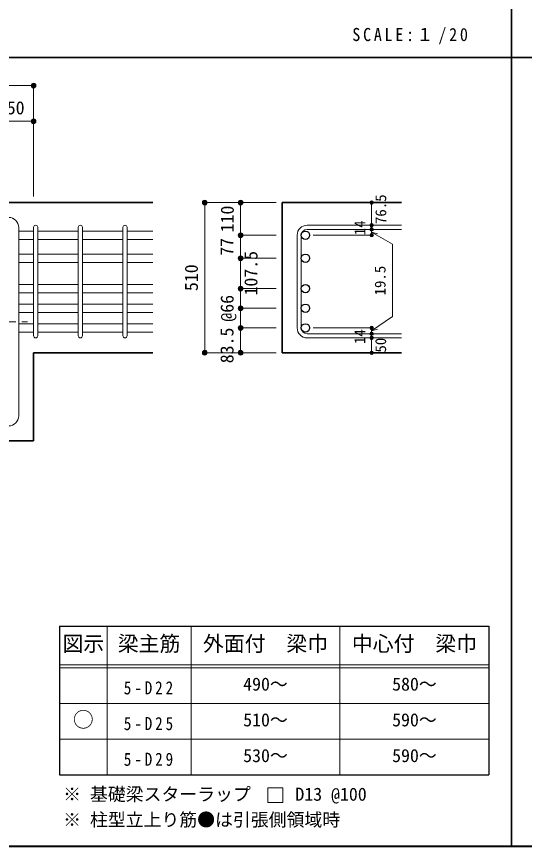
# Model space of a CAD drawing. Units: millimetres at full size, sheet at 1:20; details may follow other scales. Extents: x -3982 to 3969, y -2797 to 2801.
# Drawn here: x -2411 to -706, y -2797 to -10 of the extents above; entities that cross this region are included whole.
import ezdxf
from ezdxf.enums import TextEntityAlignment as Align

# ---------------------------------------------------------------- set-up
doc = ezdxf.new("R2010")
doc.units = ezdxf.units.MM
doc.header["$LTSCALE"] = 20
doc.header["$PDMODE"] = 32
doc.header["$PDSIZE"] = 12
doc.linetypes.add('CHAIN1', pattern=[8, 5, -1, 1, -1])
for name, color, linetype, lineweight in [('6-1_躯体線', 2, 'Continuous', 35), ('6-4_フープ', 7, 'Continuous', 18), ('6-5_梁主筋', 7, 'Continuous', 18), ('6-6_S.T.P.', 7, 'Continuous', 18), ('6-7_文字', 7, 'Continuous', 18), ('6-D_寸法', 4, 'Continuous', 9), ('6-E_枠', 7, 'Continuous', 18), ('F-0_枠', 6, 'Continuous', 40)]:
    doc.layers.add(name, color=color, linetype=linetype, lineweight=lineweight)
doc.styles.add('ＭＳ ゴシック', font='')
doc.styles.get('ＭＳ ゴシック').set_extended_font_data('MS Gothic')

msp = doc.modelspace()

# ---------------------------------------------------------------- linework, layer by layer
at = {"layer": '6-1_躯体線'}
for p, q in [((-1519.2, -634.67), (-1119.2, -634.67)), ((-1519.2, -634.67), (-1519.2, -1139.17)), ((-1953.87, -1139.17), (-2353.87, -1139.17)), ((-2353.87, -1434.67), (-2353.87, -1139.17)), ((-1519.2, -1139.17), (-1119.2, -1139.17)), ((-2353.87, -1434.67), (-2462.37, -1434.67))]:
    msp.add_line(p, q, dxfattribs=at)
msp.add_lwpolyline([(-1953.87, -634.67), (-2754.32, -634.67), (-3153.87, -634.67)], dxfattribs=at)
at = {"layer": '6-4_フープ'}
msp.add_line((-2403.87, -1351.17), (-2403.87, -718.17), dxfattribs=at)
for centre, start, end in [((-2437.37, -718.17), 0, 90), ((-2437.37, -1351.17), 270, 0)]:
    msp.add_arc(centre, 33.5, start, end, dxfattribs=at)
at = {"layer": '6-5_梁主筋'}
for p, q in [((-2353.87, -730.28), (-2403.87, -730.28)), ((-2203.87, -730.28), (-2339.87, -730.28)), ((-2053.87, -730.28), (-2189.87, -730.28)), ((-1953.87, -730.28), (-2039.87, -730.28)), ((-2353.87, -758.28), (-2403.87, -758.28)), ((-2203.87, -758.28), (-2339.87, -758.28)), ((-2053.87, -758.28), (-2189.87, -758.28)), ((-1953.87, -758.28), (-2039.87, -758.28)), ((-2353.87, -807.67), (-2403.87, -807.67)), ((-2203.87, -807.67), (-2339.87, -807.67)), ((-2053.87, -807.67), (-2189.87, -807.67)), ((-1953.87, -807.67), (-2039.87, -807.67)), ((-2353.87, -835.67), (-2403.87, -835.67)), ((-2203.87, -835.67), (-2339.87, -835.67)), ((-2053.87, -835.67), (-2189.87, -835.67)), ((-1953.87, -835.67), (-2039.87, -835.67)), ((-2353.87, -909.67), (-2403.87, -909.67)), ((-2203.87, -909.67), (-2339.87, -909.67)), ((-2053.87, -909.67), (-2189.87, -909.67)), ((-1953.87, -909.67), (-2039.87, -909.67)), ((-2353.87, -937.67), (-2403.87, -937.67)), ((-2203.87, -937.67), (-2339.87, -937.67)), ((-2053.87, -937.67), (-2189.87, -937.67)), ((-1953.87, -937.67), (-2039.87, -937.67)), ((-2353.87, -975.67), (-2403.87, -975.67)), ((-2203.87, -975.67), (-2339.87, -975.67)), ((-2053.87, -975.67), (-2189.87, -975.67)), ((-1953.87, -975.67), (-2039.87, -975.67)), ((-2353.87, -1003.67), (-2403.87, -1003.67)), ((-2203.87, -1003.67), (-2339.87, -1003.67)), ((-2053.87, -1003.67), (-2189.87, -1003.67)), ((-1953.87, -1003.67), (-2039.87, -1003.67)), ((-2353.87, -1041.67), (-2403.87, -1041.67)), ((-2203.87, -1041.67), (-2339.87, -1041.67)), ((-2053.87, -1041.67), (-2189.87, -1041.67)), ((-1953.87, -1041.67), (-2039.87, -1041.67)), ((-2353.87, -1069.67), (-2403.87, -1069.67)), ((-2203.87, -1069.67), (-2339.87, -1069.67)), ((-2053.87, -1069.67), (-2189.87, -1069.67)), ((-1953.87, -1069.67), (-2039.87, -1069.67))]:
    msp.add_line(p, q, dxfattribs=at)
at = {"layer": '6-5_梁主筋', "color": 3, "lineweight": 25}
for centre in [(-1441.2, -744.28), (-1441.2, -821.67), (-1441.2, -923.67), (-1441.2, -989.67), (-1441.2, -1055.67)]:
    msp.add_circle(centre, 14, dxfattribs=at)
at = {"layer": '6-6_S.T.P.'}
for p, q in [((-2353.87, -1082.17), (-2353.87, -718.17)), ((-2353.87, -1082.17), (-2353.87, -718.17)), ((-2353.87, -1082.17), (-2353.87, -718.17)), ((-2353.87, -1082.17), (-2353.87, -718.17)), ((-2339.87, -1082.17), (-2339.87, -718.17)), ((-2339.87, -1082.17), (-2339.87, -718.17)), ((-2339.87, -1082.17), (-2339.87, -718.17)), ((-2339.87, -1082.17), (-2339.87, -718.17)), ((-2203.87, -1082.17), (-2203.87, -718.17)), ((-2189.87, -1082.17), (-2189.87, -718.17)), ((-2053.87, -1082.17), (-2053.87, -718.17)), ((-2039.87, -1082.17), (-2039.87, -718.17)), ((-1435.7, -710.78), (-1119.2, -710.78)), ((-1469.2, -744.28), (-1469.2, -1055.67)), ((-1455.2, -744.28), (-1455.2, -1055.67)), ((-1435.7, -724.78), (-1119.2, -724.78)), ((-1435.7, -1075.17), (-1119.2, -1075.17)), ((-1435.7, -1089.17), (-1119.2, -1089.17))]:
    msp.add_line(p, q, dxfattribs=at)
for centre, radius, start, end in [((-2346.87, -717.78), 7, 0, 180), ((-2346.87, -717.78), 7, 0, 180), ((-2346.87, -717.78), 7, 0, 180), ((-2346.87, -717.78), 7, 0, 180), ((-2196.87, -717.78), 7, 0, 180), ((-2046.87, -717.78), 7, 0, 180), ((-1435.7, -744.28), 33.5, 90, 180), ((-1435.7, -744.28), 19.5, 90, 180), ((-1435.7, -1055.67), 33.5, 180, 270), ((-1435.7, -1055.67), 19.5, 180, 270), ((-2346.87, -1082.17), 7, 180, 0), ((-2346.87, -1082.17), 7, 180, 0), ((-2346.87, -1082.17), 7, 180, 0), ((-2346.87, -1082.17), 7, 180, 0), ((-2196.87, -1082.17), 7, 180, 0), ((-2046.87, -1082.17), 7, 180, 0)]:
    msp.add_arc(centre, radius, start, end, dxfattribs=at)
at = {"layer": '6-7_文字'}
msp.add_lwpolyline([(-1567.39, -2649.9), (-1517.39, -2649.9), (-1517.39, -2599.9), (-1567.39, -2599.9)], close=True, dxfattribs=at)
at = {"layer": '6-D_寸法'}
for p, q in [((-2353.87, -241.65), (-3153.87, -241.65)), ((-2353.87, -241.65), (-2353.87, -361.65)), ((-2503.87, -361.65), (-2353.87, -361.65)), ((-2353.87, -361.65), (-2353.87, -614.67)), ((-1779.2, -634.67), (-1659.2, -634.67)), ((-1779.2, -1139.17), (-1779.2, -634.67)), ((-1659.2, -634.67), (-1539.2, -634.67)), ((-1659.2, -634.67), (-1659.2, -744.28)), ((-1219.2, -744.28), (-1219.2, -634.67)), ((-1659.2, -744.28), (-1539.2, -744.28)), ((-1659.2, -744.28), (-1659.2, -811.67)), ((-1219.2, -744.28), (-1415.29, -744.28)), ((-1219.2, -733.96), (-1199.88, -739.13)), ((-1219.2, -733.96), (-1149.14, -774.41)), ((-1149.14, -774.41), (-1149.14, -1016.97)), ((-1659.2, -811.67), (-1659.2, -1055.67)), ((-1659.2, -821.67), (-1539.2, -821.67)), ((-1659.2, -923.67), (-1539.2, -923.67)), ((-1659.2, -989.67), (-1539.2, -989.67)), ((-1219.2, -1065.42), (-1149.14, -1016.97)), ((-1219.2, -1055.67), (-1415.29, -1055.67)), ((-1219.2, -1139.17), (-1219.2, -1055.67)), ((-1219.2, -1065.42), (-1199.88, -1060.25)), ((-1779.2, -1139.17), (-1659.2, -1139.17)), ((-1779.2, -1139.17), (-1669.33, -1139.17)), ((-1659.2, -1139.17), (-1539.2, -1139.17))]:
    msp.add_line(p, q, dxfattribs=at)
at = {"layer": '6-D_寸法', "linetype": 'CHAIN1'}
msp.add_line((-3153.87, -1034.67), (-2353.87, -1034.67), dxfattribs=at)
at = {"layer": '6-D_寸法'}
msp.add_lwpolyline([(-1659.2, -1139.17), (-1659.2, -1055.67), (-1539.2, -1055.67)], dxfattribs=at)
for centre, radius in [((-2353.87, -241.65), 8), ((-2353.87, -241.65), 7.2), ((-2353.87, -241.65), 6.4), ((-2353.87, -241.65), 5.6), ((-2353.87, -241.65), 4.8), ((-2353.87, -241.65), 4), ((-2353.87, -241.65), 3.2), ((-2353.87, -241.65), 2.4), ((-2353.87, -241.65), 1.6), ((-2353.87, -241.65), 0.8), ((-2353.87, -361.65), 8), ((-2353.87, -361.65), 7.2), ((-2353.87, -361.65), 6.4), ((-2353.87, -361.65), 5.6), ((-2353.87, -361.65), 4.8), ((-2353.87, -361.65), 4), ((-2353.87, -361.65), 3.2), ((-2353.87, -361.65), 2.4), ((-2353.87, -361.65), 1.6), ((-2353.87, -361.65), 0.8), ((-1779.2, -634.67), 8), ((-1779.2, -634.67), 7.2), ((-1779.2, -634.67), 6.4), ((-1779.2, -634.67), 5.6), ((-1779.2, -634.67), 4.8), ((-1779.2, -634.67), 4), ((-1779.2, -634.67), 3.2), ((-1779.2, -634.67), 2.4), ((-1779.2, -634.67), 1.6), ((-1779.2, -634.67), 0.8), ((-1659.2, -634.67), 8), ((-1659.2, -634.67), 7.2), ((-1659.2, -634.67), 6.4), ((-1659.2, -634.67), 5.6), ((-1659.2, -634.67), 4.8), ((-1659.2, -634.67), 4), ((-1659.2, -634.67), 3.2), ((-1659.2, -634.67), 2.4), ((-1659.2, -634.67), 1.6), ((-1659.2, -634.67), 0.8), ((-1219.2, -634.67), 4), ((-1219.2, -634.67), 3.6), ((-1219.2, -634.67), 3.2), ((-1219.2, -634.67), 2.8), ((-1219.2, -634.67), 2.4), ((-1219.2, -634.67), 2), ((-1219.2, -634.67), 1.6), ((-1219.2, -634.67), 1.2), ((-1219.2, -634.67), 0.8), ((-1219.2, -634.67), 0.4), ((-1219.2, -710.78), 4), ((-1219.2, -724.78), 4), ((-1219.2, -710.78), 3.6), ((-1219.2, -724.78), 3.6), ((-1219.2, -710.78), 3.2), ((-1219.2, -724.78), 3.2), ((-1219.2, -710.78), 2.8), ((-1219.2, -724.78), 2.8), ((-1219.2, -710.78), 2.4), ((-1219.2, -724.78), 2.4), ((-1219.2, -710.78), 2), ((-1219.2, -724.78), 2), ((-1219.2, -710.78), 1.6), ((-1219.2, -724.78), 1.6), ((-1219.2, -710.78), 1.2), ((-1219.2, -724.78), 1.2), ((-1219.2, -710.78), 0.8), ((-1219.2, -724.78), 0.8), ((-1219.2, -710.78), 0.4), ((-1219.2, -724.78), 0.4), ((-1659.2, -744.28), 8), ((-1659.2, -744.28), 7.2), ((-1659.2, -744.28), 6.4), ((-1659.2, -744.28), 5.6), ((-1659.2, -744.28), 4.8), ((-1659.2, -744.28), 4), ((-1659.2, -744.28), 3.2), ((-1659.2, -744.28), 2.4), ((-1659.2, -744.28), 1.6), ((-1659.2, -744.28), 0.8), ((-1219.2, -744.28), 4), ((-1219.2, -744.28), 3.6), ((-1219.2, -744.28), 3.2), ((-1219.2, -744.28), 2.8), ((-1219.2, -744.28), 2.4), ((-1219.2, -744.28), 2), ((-1219.2, -744.28), 1.6), ((-1219.2, -744.28), 1.2), ((-1219.2, -744.28), 0.8), ((-1219.2, -744.28), 0.4), ((-1659.2, -821.67), 8), ((-1659.2, -821.67), 7.2), ((-1659.2, -821.67), 6.4), ((-1659.2, -821.67), 5.6), ((-1659.2, -821.67), 4.8), ((-1659.2, -821.67), 4), ((-1659.2, -821.67), 3.2), ((-1659.2, -821.67), 2.4), ((-1659.2, -821.67), 1.6), ((-1659.2, -821.67), 0.8), ((-1659.2, -923.67), 8), ((-1659.2, -923.67), 7.2), ((-1659.2, -923.67), 6.4), ((-1659.2, -923.67), 5.6), ((-1659.2, -923.67), 4.8), ((-1659.2, -923.67), 4), ((-1659.2, -923.67), 3.2), ((-1659.2, -923.67), 2.4), ((-1659.2, -923.67), 1.6), ((-1659.2, -923.67), 0.8), ((-1659.2, -989.67), 8), ((-1659.2, -989.67), 7.2), ((-1659.2, -989.67), 6.4), ((-1659.2, -989.67), 5.6), ((-1659.2, -989.67), 4.8), ((-1659.2, -989.67), 4), ((-1659.2, -989.67), 3.2), ((-1659.2, -989.67), 2.4), ((-1659.2, -989.67), 1.6), ((-1659.2, -989.67), 0.8), ((-1659.2, -1055.67), 8), ((-1659.2, -1055.67), 7.2), ((-1659.2, -1055.67), 6.4), ((-1659.2, -1055.67), 5.6), ((-1659.2, -1055.67), 4.8), ((-1659.2, -1055.67), 4), ((-1659.2, -1055.67), 3.2), ((-1659.2, -1055.67), 2.4), ((-1659.2, -1055.67), 1.6), ((-1659.2, -1055.67), 0.8), ((-1219.2, -1055.67), 4), ((-1219.2, -1055.67), 3.6), ((-1219.2, -1055.67), 3.2), ((-1219.2, -1055.67), 2.8), ((-1219.2, -1055.67), 2.4), ((-1219.2, -1055.67), 2), ((-1219.2, -1055.67), 1.6), ((-1219.2, -1055.67), 1.2), ((-1219.2, -1055.67), 0.8), ((-1219.2, -1055.67), 0.4), ((-1219.2, -1075.17), 4), ((-1219.2, -1089.17), 4), ((-1219.2, -1075.17), 3.6), ((-1219.2, -1089.17), 3.6), ((-1219.2, -1075.17), 3.2), ((-1219.2, -1089.17), 3.2), ((-1219.2, -1075.17), 2.8), ((-1219.2, -1089.17), 2.8), ((-1219.2, -1075.17), 2.4), ((-1219.2, -1089.17), 2.4), ((-1219.2, -1075.17), 2), ((-1219.2, -1075.17), 1.6), ((-1219.2, -1075.17), 1.2), ((-1219.2, -1075.17), 0.8), ((-1219.2, -1075.17), 0.4), ((-1219.2, -1089.17), 2), ((-1219.2, -1089.17), 1.6), ((-1219.2, -1089.17), 1.2), ((-1219.2, -1089.17), 0.8), ((-1219.2, -1089.17), 0.4), ((-1779.2, -1139.17), 8), ((-1779.2, -1139.17), 7.2), ((-1779.2, -1139.17), 6.4), ((-1779.2, -1139.17), 5.6), ((-1779.2, -1139.17), 4.8), ((-1779.2, -1139.17), 4), ((-1779.2, -1139.17), 3.2), ((-1779.2, -1139.17), 2.4), ((-1779.2, -1139.17), 1.6), ((-1779.2, -1139.17), 0.8), ((-1659.2, -1139.17), 8), ((-1659.2, -1139.17), 7.2), ((-1659.2, -1139.17), 6.4), ((-1659.2, -1139.17), 5.6), ((-1659.2, -1139.17), 4.8), ((-1659.2, -1139.17), 4), ((-1659.2, -1139.17), 3.2), ((-1659.2, -1139.17), 2.4), ((-1659.2, -1139.17), 1.6), ((-1659.2, -1139.17), 0.8), ((-1219.2, -1139.17), 4), ((-1219.2, -1139.17), 3.6), ((-1219.2, -1139.17), 3.2), ((-1219.2, -1139.17), 2.8), ((-1219.2, -1139.17), 2.4), ((-1219.2, -1139.17), 2), ((-1219.2, -1139.17), 1.6), ((-1219.2, -1139.17), 1.2), ((-1219.2, -1139.17), 0.8), ((-1219.2, -1139.17), 0.4)]:
    msp.add_circle(centre, radius, dxfattribs=at)
at = {"layer": '6-D_寸法', "color": 7}
for p in [(-2353.87, -241.65), (-2353.87, -361.65), (-1779.2, -634.67), (-1659.2, -634.67), (-1219.2, -634.67), (-1219.2, -710.78), (-1219.2, -724.78), (-1659.2, -744.28), (-1219.2, -744.28), (-1659.2, -821.67), (-1659.2, -923.67), (-1659.2, -989.67), (-1659.2, -1055.67), (-1219.2, -1055.67), (-1219.2, -1075.17), (-1219.2, -1089.17), (-1779.2, -1139.17), (-1659.2, -1139.17), (-1219.2, -1139.17)]:
    msp.add_point(p, dxfattribs=at)
at = {"layer": '6-E_枠', "color": 3, "lineweight": 25}
for p, q in [((-2267.02, -2056.95), (-2267.02, -2556.95)), ((-2267.02, -2056.95), (-825.33, -2056.95)), ((-825.33, -2056.95), (-825.33, -2556.95)), ((-2267.02, -2556.95), (-825.33, -2556.95))]:
    msp.add_line(p, q, dxfattribs=at)
at = {"layer": '6-E_枠'}
for p, q in [((-2107.02, -2056.95), (-2107.02, -2556.95)), ((-1825.33, -2056.95), (-1825.33, -2556.95)), ((-1325.33, -2056.95), (-1325.33, -2556.95)), ((-2267.02, -2186.95), (-825.33, -2186.95)), ((-2267.02, -2196.95), (-825.33, -2196.95)), ((-2267.02, -2316.95), (-825.33, -2316.95)), ((-2267.02, -2436.95), (-825.33, -2436.95))]:
    msp.add_line(p, q, dxfattribs=at)
at = {"layer": 'F-0_枠', "color": 2, "lineweight": 35}
for p, q in [((-749.76, 2800.77), (-749.76, -2796.83)), ((-3981.92, -148.03), (2482.4, -148.03))]:
    msp.add_line(p, q, dxfattribs=at)
at = {"layer": 'F-0_枠'}
msp.add_line((3969.4, -2796.83), (-3981.92, -2796.83), dxfattribs=at)

# ---------------------------------------------------------------- texts
at = {"layer": '6-7_文字', "color": 2, "style": 'ＭＳ ゴシック'}
for s, p in [('図示', (-2257.02, -2156.95)), ('梁主筋', (-2071.17, -2156.95)), ('外面付\u3000梁巾', (-1785.33, -2156.95)), ('中心付\u3000梁巾', (-1285.33, -2156.95)), ('○', (-2222.02, -2411.95))]:
    msp.add_text(s, height=51.32, dxfattribs=at).set_placement(p, align=Align.BOTTOM_LEFT)
at = {"layer": '6-7_文字', "style": 'ＭＳ ゴシック'}
for s, p in [('490～', (-1650.33, -2286.95)), ('580～', (-1150.33, -2286.95)), ('510～', (-1650.33, -2406.95)), ('590～', (-1150.33, -2406.95)), ('530～', (-1650.33, -2526.95)), ('590～', (-1150.33, -2526.95)), ('※ 基礎梁スターラップ     D13 @100', (-2254.64, -2656.67)), ('※ 柱型立上り筋●は引張側領域時', (-2254.64, -2742.34))]:
    msp.add_text(s, height=43.99, dxfattribs=at).set_placement(p, align=Align.BOTTOM_LEFT)
at = {"layer": '6-7_文字', "color": 2, "insert": (-1283.99, -103.03), "char_height": 43.99, "attachment_point": 7, "style": 'ＭＳ ゴシック'}
msp.add_mtext('\\T1.34;\\W0.9;SCALE:１/20', dxfattribs=at)
at = {"layer": '6-7_文字', "char_height": 43.99, "attachment_point": 7, "style": 'ＭＳ ゴシック'}
for s, insert in [('\\T1.38;\\W0.85;5-D22', (-2051.17, -2286.95)), ('\\T1.38;\\W0.85;5-D25', (-2051.17, -2406.95)), ('\\T1.38;\\W0.85;5-D29', (-2051.17, -2526.95))]:
    msp.add_mtext(s, dxfattribs=dict(at, insert=insert))
at = {"layer": '6-D_寸法', "style": 'ＭＳ ゴシック'}
msp.add_text('150', height=43.99, dxfattribs=at).set_placement((-2473.87, -351.65), align=Align.BOTTOM_LEFT)
for s, height, p in [('76.5', 36.66, (-1159.2, -707.03)), ('110', 43.99, (-1668.61, -734.76)), ('14', 36.66, (-1229.2, -744.67)), ('77', 43.99, (-1670.1, -813.39)), ('107.5', 43.99, (-1589.31, -946.8)), ('510', 43.99, (-1789.2, -931.92)), ('19.5', 36.66, (-1161.37, -946.61)), ('@66', 43.99, (-1669.2, -1034.67)), ('83.5', 43.99, (-1669.69, -1174.3)), ('14', 36.66, (-1229.59, -1109.86)), ('50', 36.66, (-1159.53, -1138.5))]:
    msp.add_text(s, height=height, rotation=90, dxfattribs=at).set_placement(p, align=Align.BOTTOM_LEFT)

doc.saveas('drawing.dxf')
